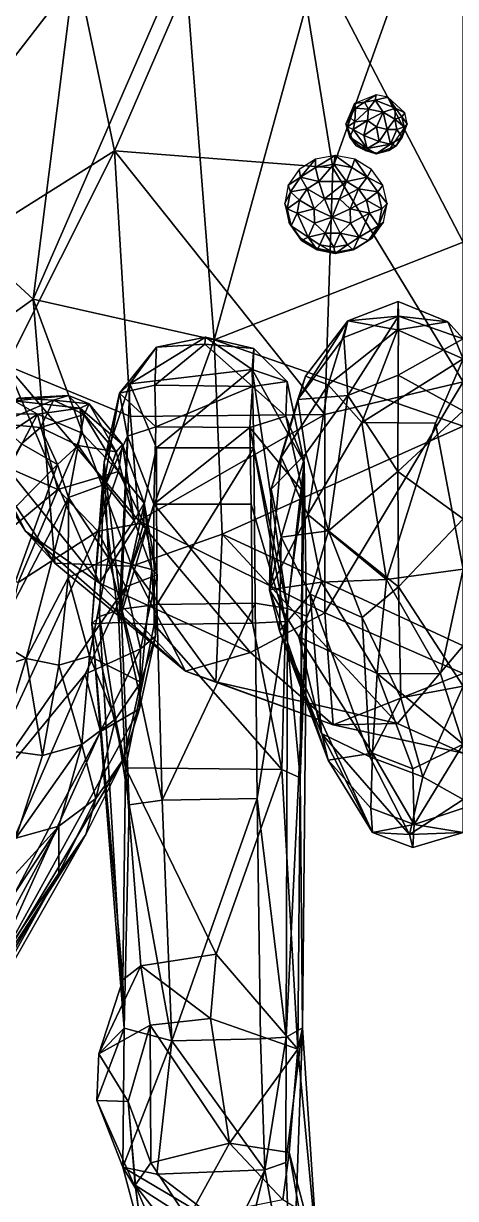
# Model space of a CAD drawing. Extents: x -0.064 to 0.064, y -0.084 to 0.065.
# Drawn here: x -0.00778 to -0.00013, y -0.02178 to -0.00096 of the extents above; entities that cross this region are included whole.
import ezdxf

# ---------------------------------------------------------------- set-up
doc = ezdxf.new("R2010")
doc.units = 0
doc.layers.add('TRNTULA$LWO', color=1, linetype='CONTINUOUS')

msp = doc.modelspace()

# ---------------------------------------------------------------- linework, layer by layer
at = {"layer": 'TRNTULA$LWO'}
for points in [[(-0.003395, 0.0032, 0.004031), (-0.006175, -0.003218, 0.00421), (-0.007498, 0.003105, 0.004798)], [(-0.006175, -0.003218, 0.00421), (-0.003395, 0.0032, 0.004031), (-0.002305, -0.003521, 0.004379)], [(0, 0.002956, 0.004169), (-0.002305, -0.003521, 0.004379), (-0.003395, 0.0032, 0.004031)], [(-0.008639, -0.00477, 0.005527), (-0.009192, 0.002781, 0.005976), (-0.007498, 0.003105, 0.004798)], [(-0.007498, 0.003105, 0.004798), (-0.006175, -0.003218, 0.00421), (-0.008639, -0.00477, 0.005527)], [(0, 0.002956, 0.004169), (0, -0.007312, 0.004657), (-0.002305, -0.003521, 0.004379)], [(-0.006904, -0.000202, 0.013257), (-0.009628, 0.000422, 0.011463), (-0.00975, -0.003883, 0.010914)], [(-0.007613, -0.005845, 0.012567), (-0.004942, 0.000296, 0.014664), (-0.006904, -0.000202, 0.013257)], [(-0.004942, 0.000296, 0.014664), (-0.007613, -0.005845, 0.012567), (-0.004411, -0.006565, 0.013709)], [(-0.002572, 0.000114, 0.015208), (-0.004942, 0.000296, 0.014664), (-0.004411, -0.006565, 0.013709)], [(-0.004411, -0.006565, 0.013709), (0, -0.004838, 0.014668), (-0.002572, 0.000114, 0.015208)], [(0, -0.004838, 0.014668), (0, 0.000163, 0.015044), (-0.002572, 0.000114, 0.015208)], [(-0.007613, -0.005845, 0.012567), (-0.006904, -0.000202, 0.013257), (-0.00975, -0.003883, 0.010914)], [(-0.001922, -0.002378, 0.014953), (-0.001746, -0.002357, 0.015204), (-0.00154, -0.002227, 0.015017)], [(-0.001555, -0.002321, 0.015226), (-0.00154, -0.002227, 0.015017), (-0.001746, -0.002357, 0.015204)], [(-0.001555, -0.002321, 0.015226), (-0.001332, -0.002266, 0.015022), (-0.00154, -0.002227, 0.015017)], [(-0.001555, -0.002321, 0.015226), (-0.001198, -0.00246, 0.015217), (-0.001332, -0.002266, 0.015022)], [(-0.001332, -0.002266, 0.015022), (-0.001198, -0.00246, 0.015217), (-0.001033, -0.002544, 0.014973)], [(-0.002013, -0.002614, 0.015121), (-0.001922, -0.002378, 0.014953), (-0.002075, -0.002741, 0.014851)], [(-0.002013, -0.002614, 0.015121), (-0.001907, -0.00246, 0.015167), (-0.001922, -0.002378, 0.014953)], [(-0.001917, -0.002703, 0.015304), (-0.001907, -0.00246, 0.015167), (-0.002013, -0.002614, 0.015121)], [(-0.001746, -0.002357, 0.015204), (-0.001922, -0.002378, 0.014953), (-0.001907, -0.00246, 0.015167)], [(-0.001917, -0.002703, 0.015304), (-0.001674, -0.002481, 0.015367), (-0.001907, -0.00246, 0.015167)], [(-0.001695, -0.002679, 0.015458), (-0.001674, -0.002481, 0.015367), (-0.001917, -0.002703, 0.015304)], [(-0.001674, -0.002481, 0.015367), (-0.001746, -0.002357, 0.015204), (-0.001907, -0.00246, 0.015167)], [(-0.001746, -0.002357, 0.015204), (-0.001674, -0.002481, 0.015367), (-0.001555, -0.002321, 0.015226)], [(-0.001695, -0.002679, 0.015458), (-0.001418, -0.002532, 0.015388), (-0.001674, -0.002481, 0.015367)], [(-0.001418, -0.002532, 0.015388), (-0.001555, -0.002321, 0.015226), (-0.001674, -0.002481, 0.015367)], [(-0.001555, -0.002321, 0.015226), (-0.001418, -0.002532, 0.015388), (-0.001198, -0.00246, 0.015217)], [(-0.001207, -0.002658, 0.015353), (-0.001198, -0.00246, 0.015217), (-0.001418, -0.002532, 0.015388)], [(-0.001198, -0.00246, 0.015217), (-0.001207, -0.002658, 0.015353), (-0.001086, -0.002614, 0.015186)], [(-0.001086, -0.002614, 0.015186), (-0.001033, -0.002544, 0.014973), (-0.001198, -0.00246, 0.015217)], [(-0.002049, -0.002795, 0.015073), (-0.002013, -0.002614, 0.015121), (-0.002075, -0.002741, 0.014851)], [(-0.001917, -0.002703, 0.015304), (-0.002013, -0.002614, 0.015121), (-0.002049, -0.002795, 0.015073)], [(-0.001944, -0.002842, 0.015267), (-0.001917, -0.002703, 0.015304), (-0.002049, -0.002795, 0.015073)], [(-0.001759, -0.002948, 0.015386), (-0.001695, -0.002679, 0.015458), (-0.001944, -0.002842, 0.015267)], [(-0.001695, -0.002679, 0.015458), (-0.001917, -0.002703, 0.015304), (-0.001944, -0.002842, 0.015267)], [(-0.001695, -0.002679, 0.015458), (-0.001759, -0.002948, 0.015386), (-0.001533, -0.002795, 0.015454)], [(-0.001695, -0.002679, 0.015458), (-0.001533, -0.002795, 0.015454), (-0.001418, -0.002532, 0.015388)], [(-0.001533, -0.002795, 0.015454), (-0.001346, -0.002842, 0.01545), (-0.001418, -0.002532, 0.015388)], [(-0.001346, -0.002842, 0.01545), (-0.001207, -0.002658, 0.015353), (-0.001418, -0.002532, 0.015388)], [(-0.001207, -0.002658, 0.015353), (-0.001346, -0.002842, 0.01545), (-0.001175, -0.002842, 0.015321)], [(-0.001086, -0.002614, 0.015186), (-0.001207, -0.002658, 0.015353), (-0.001045, -0.002795, 0.015144)], [(-0.001175, -0.002842, 0.015321), (-0.001045, -0.002795, 0.015144), (-0.001207, -0.002658, 0.015353)], [(-0.001033, -0.002544, 0.014973), (-0.001086, -0.002614, 0.015186), (-0.000988, -0.002741, 0.014927)], [(-0.001045, -0.002795, 0.015144), (-0.000988, -0.002741, 0.014927), (-0.001086, -0.002614, 0.015186)], [(-0.00195, -0.003035, 0.014802), (-0.002007, -0.002977, 0.015031), (-0.002075, -0.002741, 0.014851)], [(-0.002049, -0.002795, 0.015073), (-0.002075, -0.002741, 0.014851), (-0.002007, -0.002977, 0.015031)], [(-0.002007, -0.002977, 0.015031), (-0.001944, -0.002842, 0.015267), (-0.002049, -0.002795, 0.015073)], [(-0.001944, -0.002842, 0.015267), (-0.002007, -0.002977, 0.015031), (-0.001701, -0.003177, 0.0152)], [(-0.001759, -0.002948, 0.015386), (-0.001944, -0.002842, 0.015267), (-0.001701, -0.003177, 0.0152)], [(-0.001759, -0.002948, 0.015386), (-0.001486, -0.003054, 0.015378), (-0.001533, -0.002795, 0.015454)], [(-0.001486, -0.003054, 0.015378), (-0.001346, -0.002842, 0.01545), (-0.001533, -0.002795, 0.015454)], [(-0.001486, -0.003054, 0.015378), (-0.001284, -0.003098, 0.015249), (-0.001346, -0.002842, 0.01545)], [(-0.001175, -0.002842, 0.015321), (-0.001346, -0.002842, 0.01545), (-0.001284, -0.003098, 0.015249)], [(-0.001186, -0.003131, 0.01505), (-0.001315, -0.003215, 0.014786), (-0.000988, -0.002741, 0.014927)], [(-0.001175, -0.002842, 0.015321), (-0.001284, -0.003098, 0.015249), (-0.00108, -0.002977, 0.015096)], [(-0.00108, -0.002977, 0.015096), (-0.001186, -0.003131, 0.01505), (-0.000988, -0.002741, 0.014927)], [(-0.001175, -0.002842, 0.015321), (-0.00108, -0.002977, 0.015096), (-0.001045, -0.002795, 0.015144)], [(-0.001045, -0.002795, 0.015144), (-0.00108, -0.002977, 0.015096), (-0.000988, -0.002741, 0.014927)], [(-0.00195, -0.003035, 0.014802), (-0.001896, -0.003131, 0.015), (-0.002007, -0.002977, 0.015031)], [(-0.001896, -0.003131, 0.015), (-0.001701, -0.003177, 0.0152), (-0.002007, -0.002977, 0.015031)], [(-0.00195, -0.003035, 0.014802), (-0.001731, -0.003215, 0.014757), (-0.001896, -0.003131, 0.015)], [(-0.001486, -0.003054, 0.015378), (-0.001759, -0.002948, 0.015386), (-0.001701, -0.003177, 0.0152)], [(-0.001284, -0.003098, 0.015249), (-0.001486, -0.003054, 0.015378), (-0.001701, -0.003177, 0.0152)], [(-0.001701, -0.003177, 0.0152), (-0.001538, -0.00327, 0.01499), (-0.001284, -0.003098, 0.015249)], [(-0.001186, -0.003131, 0.01505), (-0.001284, -0.003098, 0.015249), (-0.001538, -0.00327, 0.01499)], [(-0.001284, -0.003098, 0.015249), (-0.001186, -0.003131, 0.01505), (-0.00108, -0.002977, 0.015096)], [(-0.008639, -0.00477, 0.005527), (-0.006175, -0.003218, 0.00421), (-0.008081, -0.007024, 0.006092)], [(-0.008081, -0.007024, 0.006092), (-0.006175, -0.003218, 0.00421), (-0.005888, -0.007923, 0.005461)], [(-0.005888, -0.007923, 0.005461), (-0.006175, -0.003218, 0.00421), (-0.002449, -0.00789, 0.004997)], [(-0.006175, -0.003218, 0.00421), (-0.002305, -0.003521, 0.004379), (-0.002449, -0.00789, 0.004997)], [(-0.002613, -0.003363, 0.014674), (-0.002611, -0.003514, 0.015026), (-0.002268, -0.003298, 0.014714)], [(-0.002611, -0.003514, 0.015026), (-0.002292, -0.003454, 0.015063), (-0.002268, -0.003298, 0.014714)], [(-0.002292, -0.003454, 0.015063), (-0.001971, -0.003514, 0.015071), (-0.002268, -0.003298, 0.014714)], [(-0.00192, -0.003363, 0.014722), (-0.002268, -0.003298, 0.014714), (-0.001971, -0.003514, 0.015071)], [(-0.001701, -0.003177, 0.0152), (-0.001896, -0.003131, 0.015), (-0.001538, -0.00327, 0.01499)], [(-0.001896, -0.003131, 0.015), (-0.001731, -0.003215, 0.014757), (-0.001538, -0.00327, 0.01499)], [(-0.001522, -0.003254, 0.014762), (-0.001538, -0.00327, 0.01499), (-0.001731, -0.003215, 0.014757)], [(-0.001186, -0.003131, 0.01505), (-0.001538, -0.00327, 0.01499), (-0.001315, -0.003215, 0.014786)], [(-0.001538, -0.00327, 0.01499), (-0.001522, -0.003254, 0.014762), (-0.001315, -0.003215, 0.014786)], [(-0.002904, -0.003548, 0.014607), (-0.00288, -0.003686, 0.014964), (-0.002613, -0.003363, 0.014674)], [(-0.00288, -0.003686, 0.014964), (-0.002611, -0.003514, 0.015026), (-0.002613, -0.003363, 0.014674)], [(-0.002611, -0.003514, 0.015026), (-0.00288, -0.003686, 0.014964), (-0.002555, -0.003763, 0.015298)], [(-0.002611, -0.003514, 0.015026), (-0.002555, -0.003763, 0.015298), (-0.002292, -0.003454, 0.015063)], [(-0.002555, -0.003763, 0.015298), (-0.002065, -0.003763, 0.015332), (-0.002292, -0.003454, 0.015063)], [(-0.002449, -0.00789, 0.004997), (-0.002305, -0.003521, 0.004379), (0, -0.007312, 0.004657)], [(-0.001971, -0.003514, 0.015071), (-0.002292, -0.003454, 0.015063), (-0.002065, -0.003763, 0.015332)], [(-0.001971, -0.003514, 0.015071), (-0.002065, -0.003763, 0.015332), (-0.001697, -0.003686, 0.015047)], [(-0.001971, -0.003514, 0.015071), (-0.001697, -0.003686, 0.015047), (-0.00192, -0.003363, 0.014722)], [(-0.001623, -0.003548, 0.014697), (-0.00192, -0.003363, 0.014722), (-0.001697, -0.003686, 0.015047)], [(-0.002904, -0.003548, 0.014607), (-0.003095, -0.003826, 0.014524), (-0.00288, -0.003686, 0.014964)], [(-0.003057, -0.003942, 0.014888), (-0.00288, -0.003686, 0.014964), (-0.003095, -0.003826, 0.014524)], [(-0.00288, -0.003686, 0.014964), (-0.003057, -0.003942, 0.014888), (-0.00276, -0.003894, 0.015251)], [(-0.00276, -0.003894, 0.015251), (-0.002555, -0.003763, 0.015298), (-0.00288, -0.003686, 0.014964)], [(-0.002065, -0.003763, 0.015332), (-0.001855, -0.003894, 0.015314), (-0.001697, -0.003686, 0.015047)], [(-0.001697, -0.003686, 0.015047), (-0.001855, -0.003894, 0.015314), (-0.001511, -0.003942, 0.014996)], [(-0.001623, -0.003548, 0.014697), (-0.001697, -0.003686, 0.015047), (-0.001422, -0.003826, 0.014641)], [(-0.001697, -0.003686, 0.015047), (-0.001511, -0.003942, 0.014996), (-0.001422, -0.003826, 0.014641)], [(-0.00975, -0.003883, 0.010914), (-0.009504, -0.007198, 0.009488), (-0.007613, -0.005845, 0.012567)], [(-0.003095, -0.003826, 0.014524), (-0.003158, -0.004153, 0.014438), (-0.003057, -0.003942, 0.014888)], [(-0.003115, -0.004245, 0.014808), (-0.003057, -0.003942, 0.014888), (-0.003158, -0.004153, 0.014438)], [(-0.003057, -0.003942, 0.014888), (-0.003115, -0.004245, 0.014808), (-0.002896, -0.00409, 0.015192)], [(-0.002896, -0.00409, 0.015192), (-0.00276, -0.003894, 0.015251), (-0.003057, -0.003942, 0.014888)], [(-0.00276, -0.003894, 0.015251), (-0.002896, -0.00409, 0.015192), (-0.002637, -0.004248, 0.015392)], [(-0.002555, -0.003763, 0.015298), (-0.00276, -0.003894, 0.015251), (-0.002452, -0.004071, 0.015449)], [(-0.002637, -0.004248, 0.015392), (-0.002452, -0.004071, 0.015449), (-0.00276, -0.003894, 0.015251)], [(-0.002065, -0.003763, 0.015332), (-0.002555, -0.003763, 0.015298), (-0.002452, -0.004071, 0.015449)], [(-0.002452, -0.004071, 0.015449), (-0.002187, -0.004071, 0.015467), (-0.002065, -0.003763, 0.015332)], [(-0.002065, -0.003763, 0.015332), (-0.002187, -0.004071, 0.015467), (-0.001855, -0.003894, 0.015314)], [(-0.002187, -0.004071, 0.015467), (-0.001997, -0.004248, 0.015436), (-0.001855, -0.003894, 0.015314)], [(-0.001855, -0.003894, 0.015314), (-0.001997, -0.004248, 0.015436), (-0.001713, -0.00409, 0.015275)], [(-0.001855, -0.003894, 0.015314), (-0.001713, -0.00409, 0.015275), (-0.001511, -0.003942, 0.014996)], [(-0.001511, -0.003942, 0.014996), (-0.001713, -0.00409, 0.015275), (-0.001442, -0.004245, 0.014925)], [(-0.001422, -0.003826, 0.014641), (-0.001511, -0.003942, 0.014996), (-0.001347, -0.004153, 0.014565)], [(-0.001511, -0.003942, 0.014996), (-0.001442, -0.004245, 0.014925), (-0.001347, -0.004153, 0.014565)], [(-0.003084, -0.004481, 0.014361), (-0.003046, -0.004547, 0.014737), (-0.003158, -0.004153, 0.014438)], [(-0.003046, -0.004547, 0.014737), (-0.003115, -0.004245, 0.014808), (-0.003158, -0.004153, 0.014438)], [(-0.00294, -0.004322, 0.015131), (-0.002896, -0.00409, 0.015192), (-0.003115, -0.004245, 0.014808)], [(-0.002896, -0.00409, 0.015192), (-0.00294, -0.004322, 0.015131), (-0.002637, -0.004248, 0.015392)], [(-0.002452, -0.004071, 0.015449), (-0.002637, -0.004248, 0.015392), (-0.00232, -0.004392, 0.015455)], [(-0.002187, -0.004071, 0.015467), (-0.002452, -0.004071, 0.015449), (-0.00232, -0.004392, 0.015455)], [(-0.001997, -0.004248, 0.015436), (-0.002187, -0.004071, 0.015467), (-0.00232, -0.004392, 0.015455)], [(-0.001713, -0.00409, 0.015275), (-0.001997, -0.004248, 0.015436), (-0.00166, -0.004322, 0.015221)], [(-0.001713, -0.00409, 0.015275), (-0.00166, -0.004322, 0.015221), (-0.001442, -0.004245, 0.014925)], [(-0.001411, -0.004481, 0.014479), (-0.001347, -0.004153, 0.014565), (-0.0015, -0.004547, 0.014845)], [(-0.001442, -0.004245, 0.014925), (-0.0015, -0.004547, 0.014845), (-0.001347, -0.004153, 0.014565)], [(-0.003046, -0.004547, 0.014737), (-0.00294, -0.004322, 0.015131), (-0.003115, -0.004245, 0.014808)], [(-0.002745, -0.00475, 0.015038), (-0.00294, -0.004322, 0.015131), (-0.003046, -0.004547, 0.014737)], [(-0.002632, -0.004499, 0.015329), (-0.002637, -0.004248, 0.015392), (-0.00294, -0.004322, 0.015131)], [(-0.00294, -0.004322, 0.015131), (-0.002745, -0.00475, 0.015038), (-0.002632, -0.004499, 0.015329)], [(-0.002637, -0.004248, 0.015392), (-0.002632, -0.004499, 0.015329), (-0.00232, -0.004392, 0.015455)], [(-0.001992, -0.004499, 0.015374), (-0.001997, -0.004248, 0.015436), (-0.00232, -0.004392, 0.015455)], [(-0.001997, -0.004248, 0.015436), (-0.001992, -0.004499, 0.015374), (-0.00166, -0.004322, 0.015221)], [(-0.00166, -0.004322, 0.015221), (-0.001992, -0.004499, 0.015374), (-0.00184, -0.00475, 0.015101)], [(-0.00166, -0.004322, 0.015221), (-0.00184, -0.00475, 0.015101), (-0.0015, -0.004547, 0.014845)], [(-0.0015, -0.004547, 0.014845), (-0.001442, -0.004245, 0.014925), (-0.00166, -0.004322, 0.015221)], [(-0.002883, -0.004758, 0.014306), (-0.00286, -0.004804, 0.014686), (-0.003084, -0.004481, 0.014361)], [(-0.00286, -0.004804, 0.014686), (-0.003046, -0.004547, 0.014737), (-0.003084, -0.004481, 0.014361)], [(-0.00286, -0.004804, 0.014686), (-0.002745, -0.00475, 0.015038), (-0.003046, -0.004547, 0.014737)], [(-0.002442, -0.004676, 0.015298), (-0.002632, -0.004499, 0.015329), (-0.002745, -0.00475, 0.015038)], [(-0.002632, -0.004499, 0.015329), (-0.002442, -0.004676, 0.015298), (-0.00232, -0.004392, 0.015455)], [(-0.002442, -0.004676, 0.015298), (-0.002177, -0.004676, 0.015317), (-0.00232, -0.004392, 0.015455)], [(-0.002177, -0.004676, 0.015317), (-0.001992, -0.004499, 0.015374), (-0.00232, -0.004392, 0.015455)], [(-0.001992, -0.004499, 0.015374), (-0.002177, -0.004676, 0.015317), (-0.00184, -0.00475, 0.015101)], [(-0.001677, -0.004804, 0.014769), (-0.0015, -0.004547, 0.014845), (-0.00184, -0.00475, 0.015101)], [(-0.001602, -0.004758, 0.014396), (-0.001411, -0.004481, 0.014479), (-0.001677, -0.004804, 0.014769)], [(-0.0015, -0.004547, 0.014845), (-0.001677, -0.004804, 0.014769), (-0.001411, -0.004481, 0.014479)], [(-0.002586, -0.004944, 0.014281), (-0.002586, -0.004975, 0.014663), (-0.002883, -0.004758, 0.014306)], [(-0.002586, -0.004975, 0.014663), (-0.00286, -0.004804, 0.014686), (-0.002883, -0.004758, 0.014306)], [(-0.00286, -0.004804, 0.014686), (-0.002586, -0.004975, 0.014663), (-0.002745, -0.00475, 0.015038)], [(-0.002745, -0.00475, 0.015038), (-0.002535, -0.004881, 0.01502), (-0.002442, -0.004676, 0.015298)], [(-0.002535, -0.004881, 0.01502), (-0.002745, -0.00475, 0.015038), (-0.002586, -0.004975, 0.014663)], [(-0.002535, -0.004881, 0.01502), (-0.00229, -0.004927, 0.015026), (-0.002442, -0.004676, 0.015298)], [(-0.002177, -0.004676, 0.015317), (-0.002442, -0.004676, 0.015298), (-0.00229, -0.004927, 0.015026)], [(-0.002045, -0.004881, 0.015054), (-0.002177, -0.004676, 0.015317), (-0.00229, -0.004927, 0.015026)], [(-0.00184, -0.00475, 0.015101), (-0.002177, -0.004676, 0.015317), (-0.002045, -0.004881, 0.015054)], [(-0.00184, -0.00475, 0.015101), (-0.002045, -0.004881, 0.015054), (-0.001946, -0.004975, 0.014707)], [(-0.001677, -0.004804, 0.014769), (-0.00184, -0.00475, 0.015101), (-0.001946, -0.004975, 0.014707)], [(-0.001893, -0.004944, 0.014329), (-0.001602, -0.004758, 0.014396), (-0.001946, -0.004975, 0.014707)], [(-0.001677, -0.004804, 0.014769), (-0.001946, -0.004975, 0.014707), (-0.001602, -0.004758, 0.014396)], [(0, -0.004838, 0.014668), (-0.004411, -0.006565, 0.013709), (0, -0.008099, 0.013504)], [(-0.002586, -0.004975, 0.014663), (-0.002265, -0.005035, 0.01467), (-0.002535, -0.004881, 0.01502)], [(-0.002238, -0.005009, 0.014289), (-0.002265, -0.005035, 0.01467), (-0.002586, -0.004944, 0.014281)], [(-0.002265, -0.005035, 0.01467), (-0.002586, -0.004975, 0.014663), (-0.002586, -0.004944, 0.014281)], [(-0.00229, -0.004927, 0.015026), (-0.002535, -0.004881, 0.01502), (-0.002265, -0.005035, 0.01467)], [(-0.002045, -0.004881, 0.015054), (-0.00229, -0.004927, 0.015026), (-0.002265, -0.005035, 0.01467)], [(-0.001946, -0.004975, 0.014707), (-0.002045, -0.004881, 0.015054), (-0.002265, -0.005035, 0.01467)], [(-0.002238, -0.005009, 0.014289), (-0.001893, -0.004944, 0.014329), (-0.002265, -0.005035, 0.01467)], [(-0.001946, -0.004975, 0.014707), (-0.002265, -0.005035, 0.01467), (-0.001893, -0.004944, 0.014329)], [(-0.009504, -0.007198, 0.009488), (-0.007227, -0.010526, 0.010031), (-0.007613, -0.005845, 0.012567)], [(-0.004411, -0.006565, 0.013709), (-0.007613, -0.005845, 0.012567), (-0.005864, -0.010578, 0.011396)], [(-0.007613, -0.005845, 0.012567), (-0.007227, -0.010526, 0.010031), (-0.005864, -0.010578, 0.011396)], [(-0.001143, -0.006145, 0.013118), (-0.001152, -0.005887, 0.011816), (-0.002044, -0.006228, 0.011604)], [(-0.002044, -0.006228, 0.011604), (-0.001152, -0.005887, 0.011816), (-0.001163, -0.006387, 0.010246)], [(-0.001163, -0.006387, 0.010246), (-0.001152, -0.005887, 0.011816), (-0.00027, -0.00625, 0.011586)], [(-0.001152, -0.005887, 0.011816), (-0.001143, -0.006145, 0.013118), (-0.00027, -0.00625, 0.011586)], [(-0.002924, -0.007624, 0.01217), (-0.002111, -0.006527, 0.012886), (-0.002044, -0.006228, 0.011604)], [(-0.002788, -0.007209, 0.010957), (-0.002924, -0.007624, 0.01217), (-0.002044, -0.006228, 0.011604)], [(-0.002788, -0.007209, 0.010957), (-0.002044, -0.006228, 0.011604), (-0.00239, -0.007362, 0.009584)], [(-0.00239, -0.007362, 0.009584), (-0.002044, -0.006228, 0.011604), (-0.001163, -0.006387, 0.010246)], [(-0.002111, -0.006527, 0.012886), (-0.002039, -0.007553, 0.013708), (-0.001143, -0.006145, 0.013118)], [(-0.002044, -0.006228, 0.011604), (-0.002111, -0.006527, 0.012886), (-0.001143, -0.006145, 0.013118)], [(-0.002039, -0.007553, 0.013708), (-0.001147, -0.007193, 0.013936), (-0.001143, -0.006145, 0.013118)], [(-0.001147, -0.007193, 0.013936), (0, -0.006552, 0.012866), (-0.001143, -0.006145, 0.013118)], [(-0.001143, -0.006145, 0.013118), (0, -0.006552, 0.012866), (-0.00027, -0.00625, 0.011586)], [(-0.00239, -0.007362, 0.009584), (-0.001163, -0.006387, 0.010246), (-0.001793, -0.008034, 0.00826)], [(-0.001793, -0.008034, 0.00826), (-0.001163, -0.006387, 0.010246), (0, -0.006903, 0.010431)], [(-0.00027, -0.00625, 0.011586), (0, -0.006903, 0.010431), (-0.001163, -0.006387, 0.010246)], [(0, -0.006552, 0.012866), (0, -0.006903, 0.010431), (-0.00027, -0.00625, 0.011586)], [(-0.005429, -0.006699, 0.012589), (-0.005901, -0.007345, 0.013351), (-0.004563, -0.006517, 0.012531)], [(-0.005901, -0.007345, 0.013351), (-0.003733, -0.007092, 0.013379), (-0.004563, -0.006517, 0.012531)], [(-0.004411, -0.006565, 0.013709), (-0.005864, -0.010578, 0.011396), (-0.004265, -0.010009, 0.012212)], [(-0.005429, -0.006699, 0.012589), (-0.004573, -0.006641, 0.011404), (-0.005456, -0.00737, 0.010488)], [(-0.005456, -0.00737, 0.010488), (-0.004573, -0.006641, 0.011404), (-0.00373, -0.007391, 0.010464)], [(-0.004573, -0.006641, 0.011404), (-0.005429, -0.006699, 0.012589), (-0.004563, -0.006517, 0.012531)], [(-0.004573, -0.006641, 0.011404), (-0.004563, -0.006517, 0.012531), (-0.003703, -0.00672, 0.012565)], [(-0.004573, -0.006641, 0.011404), (-0.003703, -0.00672, 0.012565), (-0.00373, -0.007391, 0.010464)], [(-0.003703, -0.00672, 0.012565), (-0.004563, -0.006517, 0.012531), (-0.003733, -0.007092, 0.013379)], [(-0.004411, -0.006565, 0.013709), (-0.004265, -0.010009, 0.012212), (0, -0.008099, 0.013504)], [(-0.002039, -0.007553, 0.013708), (-0.002111, -0.006527, 0.012886), (-0.002924, -0.007624, 0.01217)], [(-0.001147, -0.007193, 0.013936), (0, -0.007827, 0.013517), (0, -0.006552, 0.012866)], [(-0.006087, -0.007512, 0.011685), (-0.005429, -0.006699, 0.012589), (-0.005456, -0.00737, 0.010488)], [(-0.006087, -0.007512, 0.011685), (-0.005901, -0.007345, 0.013351), (-0.005429, -0.006699, 0.012589)], [(-0.003733, -0.007092, 0.013379), (-0.003114, -0.007303, 0.012686), (-0.003703, -0.00672, 0.012565)], [(-0.003703, -0.00672, 0.012565), (-0.003114, -0.007303, 0.012686), (-0.00373, -0.007391, 0.010464)], [(-0.008795, -0.007945, 0.00785), (-0.008081, -0.007024, 0.006092), (-0.006439, -0.010876, 0.007692)], [(-0.008081, -0.007024, 0.006092), (-0.005743, -0.009772, 0.006252), (-0.006439, -0.010876, 0.007692)], [(-0.005743, -0.009772, 0.006252), (-0.008081, -0.007024, 0.006092), (-0.005888, -0.007923, 0.005461)], [(0, -0.006903, 0.010431), (-0.00049, -0.008044, 0.00825), (-0.001793, -0.008034, 0.00826)], [(0, -0.006903, 0.010431), (0, -0.010633, 0.006553), (-0.00049, -0.008044, 0.00825)], [(-0.007752, -0.009955, 0.009058), (-0.009504, -0.007198, 0.009488), (-0.008795, -0.007945, 0.00785)], [(-0.007227, -0.010526, 0.010031), (-0.009504, -0.007198, 0.009488), (-0.007752, -0.009955, 0.009058)], [(-0.005901, -0.007345, 0.013351), (-0.005432, -0.008483, 0.014082), (-0.003733, -0.007092, 0.013379)], [(-0.003706, -0.008483, 0.014052), (-0.003733, -0.007092, 0.013379), (-0.005432, -0.008483, 0.014082)], [(-0.003114, -0.007303, 0.012686), (-0.003733, -0.007092, 0.013379), (-0.002817, -0.00874, 0.013067)], [(-0.003733, -0.007092, 0.013379), (-0.003108, -0.011326, 0.014254), (-0.002817, -0.00874, 0.013067)], [(-0.003108, -0.011326, 0.014254), (-0.003733, -0.007092, 0.013379), (-0.003706, -0.008483, 0.014052)], [(-0.0034, -0.009214, 0.011003), (-0.002924, -0.007624, 0.01217), (-0.002788, -0.007209, 0.010957)], [(-0.003222, -0.008645, 0.009921), (-0.0034, -0.009214, 0.011003), (-0.002788, -0.007209, 0.010957)], [(-0.003222, -0.008645, 0.009921), (-0.002788, -0.007209, 0.010957), (-0.00239, -0.007362, 0.009584)], [(-0.001155, -0.0089, 0.014061), (-0.001147, -0.007193, 0.013936), (-0.002039, -0.007553, 0.013708)], [(0, -0.007827, 0.013517), (-0.001147, -0.007193, 0.013936), (-0.001155, -0.0089, 0.014061)], [(-0.006087, -0.007512, 0.011685), (-0.006356, -0.008733, 0.013127), (-0.005901, -0.007345, 0.013351)], [(-0.006055, -0.011337, 0.014308), (-0.005901, -0.007345, 0.013351), (-0.006356, -0.008733, 0.013127)], [(-0.005456, -0.00737, 0.010488), (-0.005439, -0.008107, 0.009992), (-0.006087, -0.007512, 0.011685)], [(-0.005901, -0.007345, 0.013351), (-0.006055, -0.011337, 0.014308), (-0.005432, -0.008483, 0.014082)], [(-0.005439, -0.008107, 0.009992), (-0.005456, -0.00737, 0.010488), (-0.00373, -0.007391, 0.010464)], [(-0.003776, -0.008121, 0.009967), (-0.005439, -0.008107, 0.009992), (-0.00373, -0.007391, 0.010464)], [(-0.00373, -0.007391, 0.010464), (-0.00314, -0.007922, 0.010637), (-0.003776, -0.008121, 0.009967)], [(-0.003114, -0.007303, 0.012686), (-0.00314, -0.007922, 0.010637), (-0.00373, -0.007391, 0.010464)], [(-0.002749, -0.009663, 0.007844), (-0.003222, -0.008645, 0.009921), (-0.00239, -0.007362, 0.009584)], [(-0.003114, -0.007303, 0.012686), (-0.002817, -0.00874, 0.013067), (-0.00314, -0.007922, 0.010637)], [(-0.002749, -0.009663, 0.007844), (-0.00239, -0.007362, 0.009584), (-0.001793, -0.008034, 0.00826)], [(-0.002449, -0.00789, 0.004997), (0, -0.007312, 0.004657), (-0.002447, -0.011402, 0.005834)], [(-0.002447, -0.011402, 0.005834), (0, -0.007312, 0.004657), (0, -0.012476, 0.005933)], [(-0.007952, -0.00765, 0.008509), (-0.008373, -0.007874, 0.009115), (-0.007535, -0.007881, 0.009438)], [(-0.007874, -0.007602, 0.006961), (-0.007254, -0.007638, 0.006373), (-0.008234, -0.008048, 0.006268)], [(-0.007485, -0.008118, 0.0057), (-0.008234, -0.008048, 0.006268), (-0.007254, -0.007638, 0.006373)], [(-0.006986, -0.007554, 0.007306), (-0.007952, -0.00765, 0.008509), (-0.006783, -0.007778, 0.008402)], [(-0.007952, -0.00765, 0.008509), (-0.006986, -0.007554, 0.007306), (-0.007874, -0.007602, 0.006961)], [(-0.006783, -0.007778, 0.008402), (-0.007952, -0.00765, 0.008509), (-0.007535, -0.007881, 0.009438)], [(-0.007254, -0.007638, 0.006373), (-0.007874, -0.007602, 0.006961), (-0.006986, -0.007554, 0.007306)], [(-0.007254, -0.007638, 0.006373), (-0.00671, -0.007892, 0.006149), (-0.007485, -0.008118, 0.0057)], [(-0.006986, -0.007554, 0.007306), (-0.006622, -0.007703, 0.007094), (-0.007254, -0.007638, 0.006373)], [(-0.00671, -0.007892, 0.006149), (-0.007254, -0.007638, 0.006373), (-0.006622, -0.007703, 0.007094)], [(-0.006622, -0.007703, 0.007094), (-0.006986, -0.007554, 0.007306), (-0.006783, -0.007778, 0.008402)], [(-0.006622, -0.007703, 0.007094), (-0.006783, -0.007778, 0.008402), (-0.006031, -0.008421, 0.00721)], [(-0.00671, -0.007892, 0.006149), (-0.006622, -0.007703, 0.007094), (-0.006142, -0.008549, 0.006306)], [(-0.006031, -0.008421, 0.00721), (-0.006142, -0.008549, 0.006306), (-0.006622, -0.007703, 0.007094)], [(-0.006356, -0.008733, 0.013127), (-0.006087, -0.007512, 0.011685), (-0.006381, -0.009245, 0.011142)], [(-0.006087, -0.007512, 0.011685), (-0.005941, -0.008276, 0.01019), (-0.006381, -0.009245, 0.011142)], [(-0.005941, -0.008276, 0.01019), (-0.006087, -0.007512, 0.011685), (-0.005439, -0.008107, 0.009992)], [(-0.002784, -0.008581, 0.013006), (-0.002924, -0.007624, 0.01217), (-0.0034, -0.009214, 0.011003)], [(-0.002924, -0.007624, 0.01217), (-0.002784, -0.008581, 0.013006), (-0.002039, -0.007553, 0.013708)], [(-0.002384, -0.009949, 0.013275), (-0.002039, -0.007553, 0.013708), (-0.002784, -0.008581, 0.013006)], [(-0.002039, -0.007553, 0.013708), (-0.002384, -0.009949, 0.013275), (-0.001155, -0.0089, 0.014061)], [(-0.008373, -0.007874, 0.009115), (-0.008953, -0.008822, 0.010595), (-0.007535, -0.007881, 0.009438)], [(-0.008953, -0.008822, 0.010595), (-0.008038, -0.008842, 0.010957), (-0.007535, -0.007881, 0.009438)], [(-0.008038, -0.008842, 0.010957), (-0.007176, -0.009221, 0.011099), (-0.007535, -0.007881, 0.009438)], [(-0.006747, -0.008221, 0.009565), (-0.006783, -0.007778, 0.008402), (-0.007535, -0.007881, 0.009438)], [(-0.006747, -0.008221, 0.009565), (-0.007535, -0.007881, 0.009438), (-0.007176, -0.009221, 0.011099)], [(-0.006815, -0.008438, 0.005496), (-0.007485, -0.008118, 0.0057), (-0.00671, -0.007892, 0.006149)], [(-0.006815, -0.008438, 0.005496), (-0.00671, -0.007892, 0.006149), (-0.006142, -0.008549, 0.006306)], [(-0.006783, -0.007778, 0.008402), (-0.006747, -0.008221, 0.009565), (-0.006105, -0.008899, 0.00945)], [(-0.006105, -0.008899, 0.00945), (-0.006031, -0.008421, 0.00721), (-0.006783, -0.007778, 0.008402)], [(-0.005743, -0.009772, 0.006252), (-0.005888, -0.007923, 0.005461), (-0.002449, -0.00789, 0.004997)], [(-0.002447, -0.011402, 0.005834), (-0.005743, -0.009772, 0.006252), (-0.002449, -0.00789, 0.004997)], [(0, -0.009741, 0.013431), (0, -0.007827, 0.013517), (-0.001155, -0.0089, 0.014061)], [(-0.007752, -0.009955, 0.009058), (-0.008795, -0.007945, 0.00785), (-0.006439, -0.010876, 0.007692)], [(-0.007485, -0.008118, 0.0057), (-0.007817, -0.008412, 0.005749), (-0.008234, -0.008048, 0.006268)], [(-0.007817, -0.008412, 0.005749), (-0.007485, -0.008118, 0.0057), (-0.007184, -0.008774, 0.005496)], [(-0.006815, -0.008438, 0.005496), (-0.007184, -0.008774, 0.005496), (-0.007485, -0.008118, 0.0057)], [(-0.005941, -0.008276, 0.01019), (-0.005439, -0.008107, 0.009992), (-0.005479, -0.00948, 0.010264)], [(-0.005439, -0.008107, 0.009992), (-0.003776, -0.008121, 0.009967), (-0.005479, -0.00948, 0.010264)], [(-0.004265, -0.010009, 0.012212), (0, -0.011989, 0.011261), (0, -0.008099, 0.013504)], [(-0.003776, -0.008121, 0.009967), (-0.00314, -0.007922, 0.010637), (-0.002841, -0.009251, 0.011084)], [(-0.002841, -0.009251, 0.011084), (-0.00314, -0.007922, 0.010637), (-0.002817, -0.00874, 0.013067)], [(-0.001356, -0.010811, 0.006052), (-0.002749, -0.009663, 0.007844), (-0.001793, -0.008034, 0.00826)], [(-0.001793, -0.008034, 0.00826), (-0.00049, -0.008044, 0.00825), (-0.001356, -0.010811, 0.006052)], [(-0.00049, -0.008044, 0.00825), (0, -0.010633, 0.006553), (-0.001356, -0.010811, 0.006052)], [(-0.006747, -0.008221, 0.009565), (-0.007176, -0.009221, 0.011099), (-0.006105, -0.008899, 0.00945)], [(-0.005941, -0.008276, 0.01019), (-0.006094, -0.011578, 0.011496), (-0.006381, -0.009245, 0.011142)], [(-0.006094, -0.011578, 0.011496), (-0.005941, -0.008276, 0.01019), (-0.005479, -0.00948, 0.010264)], [(-0.003753, -0.00948, 0.010234), (-0.005479, -0.00948, 0.010264), (-0.003776, -0.008121, 0.009967)], [(-0.003776, -0.008121, 0.009967), (-0.003146, -0.011556, 0.011447), (-0.003753, -0.00948, 0.010234)], [(-0.003146, -0.011556, 0.011447), (-0.003776, -0.008121, 0.009967), (-0.002841, -0.009251, 0.011084)], [(-0.007184, -0.008774, 0.005496), (-0.009172, -0.010787, 0.00588), (-0.007817, -0.008412, 0.005749)], [(-0.006815, -0.008438, 0.005496), (-0.006986, -0.009359, 0.005214), (-0.007184, -0.008774, 0.005496)], [(-0.006815, -0.008438, 0.005496), (-0.006337, -0.009126, 0.005598), (-0.006986, -0.009359, 0.005214)], [(-0.006337, -0.009126, 0.005598), (-0.006815, -0.008438, 0.005496), (-0.006142, -0.008549, 0.006306)], [(-0.006142, -0.008549, 0.006306), (-0.006031, -0.008421, 0.00721), (-0.005826, -0.009767, 0.006292)], [(-0.006031, -0.008421, 0.00721), (-0.006105, -0.008899, 0.00945), (-0.005647, -0.009463, 0.00749)], [(-0.005432, -0.008483, 0.014082), (-0.006055, -0.011337, 0.014308), (-0.005423, -0.011259, 0.014674)], [(-0.005647, -0.009463, 0.00749), (-0.005826, -0.009767, 0.006292), (-0.006031, -0.008421, 0.00721)], [(-0.005432, -0.008483, 0.014082), (-0.005423, -0.011259, 0.014674), (-0.003706, -0.008483, 0.014052)], [(-0.005423, -0.011259, 0.014674), (-0.003681, -0.011233, 0.014639), (-0.003706, -0.008483, 0.014052)], [(-0.003706, -0.008483, 0.014052), (-0.003681, -0.011233, 0.014639), (-0.003108, -0.011326, 0.014254)], [(-0.006574, -0.011597, 0.01276), (-0.006438, -0.011466, 0.013633), (-0.006356, -0.008733, 0.013127)], [(-0.006381, -0.009245, 0.011142), (-0.006574, -0.011597, 0.01276), (-0.006356, -0.008733, 0.013127)], [(-0.006356, -0.008733, 0.013127), (-0.006438, -0.011466, 0.013633), (-0.006055, -0.011337, 0.014308)], [(-0.006337, -0.009126, 0.005598), (-0.006142, -0.008549, 0.006306), (-0.005826, -0.009767, 0.006292)], [(-0.003429, -0.010999, 0.009502), (-0.0034, -0.009214, 0.011003), (-0.003222, -0.008645, 0.009921)], [(-0.003429, -0.010999, 0.009502), (-0.003222, -0.008645, 0.009921), (-0.002749, -0.009663, 0.007844)], [(-0.0034, -0.009214, 0.011003), (-0.003219, -0.010066, 0.011863), (-0.002784, -0.008581, 0.013006)], [(-0.002384, -0.009949, 0.013275), (-0.002784, -0.008581, 0.013006), (-0.003219, -0.010066, 0.011863)], [(-0.003108, -0.011326, 0.014254), (-0.002771, -0.011465, 0.013566), (-0.002817, -0.00874, 0.013067)], [(-0.002841, -0.009251, 0.011084), (-0.002817, -0.00874, 0.013067), (-0.002883, -0.014325, 0.012062)], [(-0.002771, -0.011465, 0.013566), (-0.002883, -0.014325, 0.012062), (-0.002817, -0.00874, 0.013067)], [(-0.008301, -0.011876, 0.005602), (-0.009172, -0.010787, 0.00588), (-0.007184, -0.008774, 0.005496)], [(-0.008038, -0.008842, 0.010957), (-0.008706, -0.010485, 0.012612), (-0.007176, -0.009221, 0.011099)], [(-0.007184, -0.008774, 0.005496), (-0.006986, -0.009359, 0.005214), (-0.008301, -0.011876, 0.005602)], [(-0.007176, -0.009221, 0.011099), (-0.00647, -0.009959, 0.01097), (-0.006105, -0.008899, 0.00945)], [(-0.006105, -0.008899, 0.00945), (-0.00647, -0.009959, 0.01097), (-0.005656, -0.009809, 0.009139)], [(-0.005656, -0.009809, 0.009139), (-0.005647, -0.009463, 0.00749), (-0.006105, -0.008899, 0.00945)], [(-0.001145, -0.010946, 0.013344), (-0.001155, -0.0089, 0.014061), (-0.002384, -0.009949, 0.013275)], [(-0.001145, -0.010946, 0.013344), (0, -0.009741, 0.013431), (-0.001155, -0.0089, 0.014061)], [(-0.006337, -0.009126, 0.005598), (-0.006278, -0.010434, 0.005742), (-0.006986, -0.009359, 0.005214)], [(-0.005826, -0.009767, 0.006292), (-0.006278, -0.010434, 0.005742), (-0.006337, -0.009126, 0.005598)], [(-0.008706, -0.010485, 0.012612), (-0.007877, -0.010865, 0.012757), (-0.007176, -0.009221, 0.011099)], [(-0.007735, -0.012215, 0.005623), (-0.008301, -0.011876, 0.005602), (-0.006986, -0.009359, 0.005214)], [(-0.007176, -0.009221, 0.011099), (-0.007877, -0.010865, 0.012757), (-0.00647, -0.009959, 0.01097)], [(-0.006994, -0.010785, 0.005317), (-0.007735, -0.012215, 0.005623), (-0.006986, -0.009359, 0.005214)], [(-0.006278, -0.010434, 0.005742), (-0.006994, -0.010785, 0.005317), (-0.006986, -0.009359, 0.005214)], [(-0.006094, -0.011578, 0.011496), (-0.006574, -0.011597, 0.01276), (-0.006381, -0.009245, 0.011142)], [(-0.003219, -0.010066, 0.011863), (-0.0034, -0.009214, 0.011003), (-0.003429, -0.010999, 0.009502)], [(-0.002883, -0.014325, 0.012062), (-0.003146, -0.011556, 0.011447), (-0.002841, -0.009251, 0.011084)], [(-0.005469, -0.011609, 0.011223), (-0.006094, -0.011578, 0.011496), (-0.005479, -0.00948, 0.010264)], [(-0.005826, -0.009767, 0.006292), (-0.005647, -0.009463, 0.00749), (-0.005511, -0.010639, 0.007381)], [(-0.005647, -0.009463, 0.00749), (-0.005656, -0.009809, 0.009139), (-0.005419, -0.010728, 0.008352)], [(-0.005419, -0.010728, 0.008352), (-0.005511, -0.010639, 0.007381), (-0.005647, -0.009463, 0.00749)], [(-0.003753, -0.00948, 0.010234), (-0.003727, -0.011585, 0.011189), (-0.005479, -0.00948, 0.010264)], [(-0.005469, -0.011609, 0.011223), (-0.005479, -0.00948, 0.010264), (-0.003727, -0.011585, 0.011189)], [(-0.003146, -0.011556, 0.011447), (-0.003727, -0.011585, 0.011189), (-0.003753, -0.00948, 0.010234)], [(-0.005743, -0.009772, 0.006252), (-0.003764, -0.012108, 0.006998), (-0.006439, -0.010876, 0.007692)], [(-0.005826, -0.009767, 0.006292), (-0.005511, -0.010639, 0.007381), (-0.006278, -0.010434, 0.005742)], [(-0.002447, -0.011402, 0.005834), (-0.003764, -0.012108, 0.006998), (-0.005743, -0.009772, 0.006252)], [(-0.003429, -0.010999, 0.009502), (-0.002749, -0.009663, 0.007844), (-0.002507, -0.010858, 0.006833)], [(-0.001356, -0.010811, 0.006052), (-0.002507, -0.010858, 0.006833), (-0.002749, -0.009663, 0.007844)], [(0, -0.012703, 0.01156), (0, -0.009741, 0.013431), (-0.001145, -0.010946, 0.013344)], [(-0.00647, -0.009959, 0.01097), (-0.008856, -0.015116, 0.015941), (-0.005971, -0.010945, 0.010621)], [(-0.007877, -0.010865, 0.012757), (-0.008856, -0.015116, 0.015941), (-0.00647, -0.009959, 0.01097)], [(-0.004915, -0.012439, 0.008412), (-0.007752, -0.009955, 0.009058), (-0.006439, -0.010876, 0.007692)], [(-0.007752, -0.009955, 0.009058), (-0.004915, -0.012439, 0.008412), (-0.007227, -0.010526, 0.010031)], [(-0.00647, -0.009959, 0.01097), (-0.005971, -0.010945, 0.010621), (-0.005656, -0.009809, 0.009139)], [(-0.005656, -0.009809, 0.009139), (-0.005971, -0.010945, 0.010621), (-0.005419, -0.010728, 0.008352)], [(-0.003219, -0.010066, 0.011863), (-0.00271, -0.011076, 0.012335), (-0.002384, -0.009949, 0.013275)], [(-0.001788, -0.011489, 0.012869), (-0.002384, -0.009949, 0.013275), (-0.00271, -0.011076, 0.012335)], [(-0.002384, -0.009949, 0.013275), (-0.001788, -0.011489, 0.012869), (-0.001145, -0.010946, 0.013344)], [(-0.005864, -0.010578, 0.011396), (-0.004378, -0.012628, 0.009537), (-0.004265, -0.010009, 0.012212)], [(-0.004378, -0.012628, 0.009537), (-0.001164, -0.013362, 0.009971), (-0.004265, -0.010009, 0.012212)], [(-0.004265, -0.010009, 0.012212), (-0.001164, -0.013362, 0.009971), (0, -0.011989, 0.011261)], [(-0.003429, -0.010999, 0.009502), (-0.003251, -0.011725, 0.010396), (-0.003219, -0.010066, 0.011863)], [(-0.00271, -0.011076, 0.012335), (-0.003219, -0.010066, 0.011863), (-0.003251, -0.011725, 0.010396)], [(-0.007227, -0.010526, 0.010031), (-0.004915, -0.012439, 0.008412), (-0.005864, -0.010578, 0.011396)], [(-0.006278, -0.010434, 0.005742), (-0.006617, -0.01217, 0.006032), (-0.006994, -0.010785, 0.005317)], [(-0.005706, -0.012634, 0.007721), (-0.006617, -0.01217, 0.006032), (-0.006278, -0.010434, 0.005742)], [(-0.005511, -0.010639, 0.007381), (-0.005706, -0.012634, 0.007721), (-0.006278, -0.010434, 0.005742)], [(-0.004915, -0.012439, 0.008412), (-0.004378, -0.012628, 0.009537), (-0.005864, -0.010578, 0.011396)], [(-0.007159, -0.012332, 0.00578), (-0.007735, -0.012215, 0.005623), (-0.006994, -0.010785, 0.005317)], [(-0.006617, -0.01217, 0.006032), (-0.007159, -0.012332, 0.00578), (-0.006994, -0.010785, 0.005317)], [(-0.005971, -0.010945, 0.010621), (-0.005714, -0.01204, 0.010127), (-0.005419, -0.010728, 0.008352)], [(-0.005419, -0.010728, 0.008352), (-0.005714, -0.01204, 0.010127), (-0.005449, -0.011817, 0.008197)], [(-0.005511, -0.010639, 0.007381), (-0.005449, -0.011817, 0.008197), (-0.005706, -0.012634, 0.007721)], [(-0.005449, -0.011817, 0.008197), (-0.005511, -0.010639, 0.007381), (-0.005419, -0.010728, 0.008352)], [(-0.001356, -0.010811, 0.006052), (-0.001521, -0.012481, 0.005328), (-0.002507, -0.010858, 0.006833)], [(-0.001521, -0.012481, 0.005328), (-0.001356, -0.010811, 0.006052), (-0.000403, -0.012483, 0.005326)], [(0, -0.010633, 0.006553), (-0.000403, -0.012483, 0.005326), (-0.001356, -0.010811, 0.006052)], [(0, -0.013728, 0.005262), (-0.000403, -0.012483, 0.005326), (0, -0.010633, 0.006553)], [(-0.008856, -0.015116, 0.015941), (-0.00669, -0.012489, 0.012269), (-0.005971, -0.010945, 0.010621)], [(-0.005971, -0.010945, 0.010621), (-0.00669, -0.012489, 0.012269), (-0.005714, -0.01204, 0.010127)], [(-0.006439, -0.010876, 0.007692), (-0.003764, -0.012108, 0.006998), (-0.004915, -0.012439, 0.008412)], [(-0.002507, -0.010858, 0.006833), (-0.002907, -0.011829, 0.007203), (-0.003429, -0.010999, 0.009502)], [(-0.002392, -0.014014, 0.006442), (-0.003251, -0.011725, 0.010396), (-0.003429, -0.010999, 0.009502)], [(-0.002907, -0.011829, 0.007203), (-0.002392, -0.014014, 0.006442), (-0.003429, -0.010999, 0.009502)], [(-0.002907, -0.011829, 0.007203), (-0.002507, -0.010858, 0.006833), (-0.001521, -0.012481, 0.005328)], [(-0.001145, -0.010946, 0.013344), (-0.001788, -0.011489, 0.012869), (-0.001101, -0.012909, 0.011827)], [(-0.001145, -0.010946, 0.013344), (-0.001101, -0.012909, 0.011827), (0, -0.012703, 0.01156)], [(-0.005423, -0.011259, 0.014674), (-0.005329, -0.014724, 0.01492), (-0.003681, -0.011233, 0.014639)], [(-0.003646, -0.014694, 0.014884), (-0.003681, -0.011233, 0.014639), (-0.005329, -0.014724, 0.01492)], [(-0.003108, -0.011326, 0.014254), (-0.003681, -0.011233, 0.014639), (-0.003646, -0.014694, 0.014884)], [(-0.002506, -0.013541, 0.009901), (-0.00271, -0.011076, 0.012335), (-0.003251, -0.011725, 0.010396)], [(-0.001654, -0.013957, 0.010367), (-0.001788, -0.011489, 0.012869), (-0.00271, -0.011076, 0.012335)], [(-0.002506, -0.013541, 0.009901), (-0.001654, -0.013957, 0.010367), (-0.00271, -0.011076, 0.012335)], [(-0.006055, -0.011337, 0.014308), (-0.006438, -0.011466, 0.013633), (-0.005912, -0.014806, 0.014556)], [(-0.005423, -0.011259, 0.014674), (-0.006055, -0.011337, 0.014308), (-0.005329, -0.014724, 0.01492)], [(-0.006055, -0.011337, 0.014308), (-0.005912, -0.014806, 0.014556), (-0.005329, -0.014724, 0.01492)], [(-0.003764, -0.012108, 0.006998), (-0.002447, -0.011402, 0.005834), (-0.002302, -0.013387, 0.00758)], [(-0.003136, -0.018921, 0.014245), (-0.003108, -0.011326, 0.014254), (-0.003646, -0.014694, 0.014884)], [(-0.003108, -0.011326, 0.014254), (-0.003136, -0.018921, 0.014245), (-0.002771, -0.011465, 0.013566)], [(0, -0.012476, 0.005933), (-0.002302, -0.013387, 0.00758), (-0.002447, -0.011402, 0.005834)], [(-0.006574, -0.011597, 0.01276), (-0.006004, -0.01876, 0.013647), (-0.006438, -0.011466, 0.013633)], [(-0.006094, -0.011578, 0.011496), (-0.00598, -0.014152, 0.011735), (-0.006574, -0.011597, 0.01276)], [(-0.006023, -0.017905, 0.011766), (-0.006574, -0.011597, 0.01276), (-0.00598, -0.014152, 0.011735)], [(-0.006004, -0.01876, 0.013647), (-0.006574, -0.011597, 0.01276), (-0.006023, -0.017905, 0.011766)], [(-0.006438, -0.011466, 0.013633), (-0.006004, -0.01876, 0.013647), (-0.005912, -0.014806, 0.014556)], [(-0.006094, -0.011578, 0.011496), (-0.005469, -0.011609, 0.011223), (-0.00598, -0.014152, 0.011735)], [(-0.00598, -0.014152, 0.011735), (-0.005469, -0.011609, 0.011223), (-0.00321, -0.014178, 0.011654)], [(-0.005469, -0.011609, 0.011223), (-0.003727, -0.011585, 0.011189), (-0.00321, -0.014178, 0.011654)], [(-0.003727, -0.011585, 0.011189), (-0.003146, -0.011556, 0.011447), (-0.00321, -0.014178, 0.011654)], [(-0.003146, -0.011556, 0.011447), (-0.002883, -0.014325, 0.012062), (-0.00321, -0.014178, 0.011654)], [(-0.002846, -0.018759, 0.013582), (-0.002771, -0.011465, 0.013566), (-0.003136, -0.018921, 0.014245)], [(-0.002771, -0.011465, 0.013566), (-0.002846, -0.018759, 0.013582), (-0.002883, -0.014325, 0.012062)], [(-0.001788, -0.011489, 0.012869), (-0.001654, -0.013957, 0.010367), (-0.001101, -0.012909, 0.011827)], [(-0.005449, -0.011817, 0.008197), (-0.00573, -0.013105, 0.009563), (-0.005706, -0.012634, 0.007721)], [(-0.005714, -0.01204, 0.010127), (-0.00573, -0.013105, 0.009563), (-0.005449, -0.011817, 0.008197)], [(-0.001607, -0.015295, 0.006452), (-0.002506, -0.013541, 0.009901), (-0.003251, -0.011725, 0.010396)], [(-0.001607, -0.015295, 0.006452), (-0.003251, -0.011725, 0.010396), (-0.002392, -0.014014, 0.006442)], [(-0.002392, -0.014014, 0.006442), (-0.002907, -0.011829, 0.007203), (-0.001607, -0.013891, 0.005088)], [(-0.001521, -0.012481, 0.005328), (-0.001607, -0.013891, 0.005088), (-0.002907, -0.011829, 0.007203)], [(-0.008301, -0.011876, 0.005602), (-0.007735, -0.012215, 0.005623), (-0.009662, -0.012804, 0.006318)], [(-0.00669, -0.012489, 0.012269), (-0.006422, -0.013508, 0.011769), (-0.005714, -0.01204, 0.010127)], [(-0.005714, -0.01204, 0.010127), (-0.006422, -0.013508, 0.011769), (-0.00573, -0.013105, 0.009563)], [(0, -0.013893, 0.009024), (0, -0.011989, 0.011261), (-0.001164, -0.013362, 0.009971)], [(-0.008231, -0.013824, 0.00633), (-0.009662, -0.012804, 0.006318), (-0.007735, -0.012215, 0.005623)], [(-0.007451, -0.013931, 0.006544), (-0.008231, -0.013824, 0.00633), (-0.007735, -0.012215, 0.005623)], [(-0.007159, -0.012332, 0.00578), (-0.007451, -0.013931, 0.006544), (-0.007735, -0.012215, 0.005623)], [(-0.006617, -0.01217, 0.006032), (-0.006752, -0.013735, 0.006867), (-0.007159, -0.012332, 0.00578)], [(-0.006155, -0.013288, 0.007268), (-0.006752, -0.013735, 0.006867), (-0.006617, -0.01217, 0.006032)], [(-0.005706, -0.012634, 0.007721), (-0.006155, -0.013288, 0.007268), (-0.006617, -0.01217, 0.006032)], [(-0.004915, -0.012439, 0.008412), (-0.003764, -0.012108, 0.006998), (-0.002302, -0.013387, 0.00758)], [(-0.00669, -0.012489, 0.012269), (-0.010296, -0.020801, 0.019427), (-0.006422, -0.013508, 0.011769)], [(-0.008856, -0.015116, 0.015941), (-0.010296, -0.020801, 0.019427), (-0.00669, -0.012489, 0.012269)], [(-0.006752, -0.013735, 0.006867), (-0.007451, -0.013931, 0.006544), (-0.007159, -0.012332, 0.00578)], [(-0.002302, -0.013387, 0.00758), (-0.004378, -0.012628, 0.009537), (-0.004915, -0.012439, 0.008412)], [(0, -0.013893, 0.009024), (-0.002302, -0.013387, 0.00758), (0, -0.012476, 0.005933)], [(-0.001521, -0.012481, 0.005328), (-0.000888, -0.014167, 0.004779), (-0.001607, -0.013891, 0.005088)], [(0, -0.013728, 0.005262), (-0.000888, -0.014167, 0.004779), (-0.001521, -0.012481, 0.005328)], [(-0.000403, -0.012483, 0.005326), (0, -0.013728, 0.005262), (-0.001521, -0.012481, 0.005328)], [(-0.005706, -0.012634, 0.007721), (-0.006009, -0.013984, 0.009039), (-0.006155, -0.013288, 0.007268)], [(-0.00573, -0.013105, 0.009563), (-0.006009, -0.013984, 0.009039), (-0.005706, -0.012634, 0.007721)], [(-0.001164, -0.013362, 0.009971), (-0.004378, -0.012628, 0.009537), (-0.002302, -0.013387, 0.00758)], [(0, -0.012703, 0.01156), (-0.001101, -0.012909, 0.011827), (-0.000712, -0.014312, 0.009957)], [(0, -0.01471, 0.008542), (0, -0.012703, 0.01156), (-0.000712, -0.014312, 0.009957)], [(-0.00573, -0.013105, 0.009563), (-0.008559, -0.018227, 0.015551), (-0.006009, -0.013984, 0.009039)], [(-0.006422, -0.013508, 0.011769), (-0.008559, -0.018227, 0.015551), (-0.00573, -0.013105, 0.009563)], [(-0.001654, -0.013957, 0.010367), (-0.000712, -0.014312, 0.009957), (-0.001101, -0.012909, 0.011827)], [(-0.006155, -0.013288, 0.007268), (-0.006503, -0.014696, 0.008556), (-0.006752, -0.013735, 0.006867)], [(-0.006009, -0.013984, 0.009039), (-0.006503, -0.014696, 0.008556), (-0.006155, -0.013288, 0.007268)], [(-0.006422, -0.013508, 0.011769), (-0.010296, -0.020801, 0.019427), (-0.008559, -0.018227, 0.015551)], [(-0.001164, -0.013362, 0.009971), (-0.002302, -0.013387, 0.00758), (0, -0.013893, 0.009024)], [(-0.007451, -0.013931, 0.006544), (-0.006752, -0.013735, 0.006867), (-0.007923, -0.015397, 0.007782)], [(-0.007159, -0.015186, 0.008131), (-0.007923, -0.015397, 0.007782), (-0.006752, -0.013735, 0.006867)], [(-0.006503, -0.014696, 0.008556), (-0.007159, -0.015186, 0.008131), (-0.006752, -0.013735, 0.006867)], [(-0.000948, -0.015331, 0.007769), (-0.001654, -0.013957, 0.010367), (-0.002506, -0.013541, 0.009901)], [(-0.000948, -0.015331, 0.007769), (-0.002506, -0.013541, 0.009901), (-0.001607, -0.015295, 0.006452)], [(-0.000867, -0.015155, 0.005089), (-0.000888, -0.014167, 0.004779), (0, -0.013728, 0.005262)], [(0, -0.013728, 0.005262), (0, -0.014865, 0.005444), (-0.000867, -0.015155, 0.005089)], [(-0.007451, -0.013931, 0.006544), (-0.007923, -0.015397, 0.007782), (-0.008231, -0.013824, 0.00633)], [(-0.001607, -0.013891, 0.005088), (-0.001633, -0.014865, 0.005444), (-0.002392, -0.014014, 0.006442)], [(-0.000867, -0.015155, 0.005089), (-0.001633, -0.014865, 0.005444), (-0.001607, -0.013891, 0.005088)], [(-0.000888, -0.014167, 0.004779), (-0.000867, -0.015155, 0.005089), (-0.001607, -0.013891, 0.005088)], [(-0.008559, -0.018227, 0.015551), (-0.006682, -0.015334, 0.01069), (-0.006009, -0.013984, 0.009039)], [(-0.006009, -0.013984, 0.009039), (-0.006682, -0.015334, 0.01069), (-0.006503, -0.014696, 0.008556)], [(-0.00598, -0.014152, 0.011735), (-0.005709, -0.017661, 0.011311), (-0.006023, -0.017905, 0.011766)], [(-0.004375, -0.017452, 0.01105), (-0.005709, -0.017661, 0.011311), (-0.00598, -0.014152, 0.011735)], [(-0.004375, -0.017452, 0.01105), (-0.00598, -0.014152, 0.011735), (-0.00321, -0.014178, 0.011654)], [(-0.001633, -0.014865, 0.005444), (-0.001607, -0.015295, 0.006452), (-0.002392, -0.014014, 0.006442)], [(-0.000712, -0.014312, 0.009957), (-0.001654, -0.013957, 0.010367), (-0.000948, -0.015331, 0.007769)], [(-0.002927, -0.019137, 0.010924), (-0.004375, -0.017452, 0.01105), (-0.00321, -0.014178, 0.011654)], [(-0.002927, -0.019137, 0.010924), (-0.00321, -0.014178, 0.011654), (-0.002883, -0.014325, 0.012062)], [(-0.002883, -0.014325, 0.012062), (-0.002846, -0.018759, 0.013582), (-0.002927, -0.019137, 0.010924)], [(-0.000712, -0.014312, 0.009957), (-0.000948, -0.015331, 0.007769), (0, -0.01471, 0.008542)], [(-0.007156, -0.016015, 0.010224), (-0.007159, -0.015186, 0.008131), (-0.006503, -0.014696, 0.008556)], [(-0.006682, -0.015334, 0.01069), (-0.007156, -0.016015, 0.010224), (-0.006503, -0.014696, 0.008556)], [(-0.005912, -0.014806, 0.014556), (-0.005158, -0.018985, 0.01466), (-0.005329, -0.014724, 0.01492)], [(-0.005329, -0.014724, 0.01492), (-0.005158, -0.018985, 0.01466), (-0.003646, -0.014694, 0.014884)], [(-0.005158, -0.018985, 0.01466), (-0.003588, -0.018954, 0.014647), (-0.003646, -0.014694, 0.014884)], [(-0.003646, -0.014694, 0.014884), (-0.003588, -0.018954, 0.014647), (-0.003136, -0.018921, 0.014245)], [(0, -0.015297, 0.006451), (0, -0.01471, 0.008542), (-0.000948, -0.015331, 0.007769)], [(-0.005158, -0.018985, 0.01466), (-0.005912, -0.014806, 0.014556), (-0.006004, -0.01876, 0.013647)], [(-0.001607, -0.015295, 0.006452), (-0.001633, -0.014865, 0.005444), (-0.000867, -0.015155, 0.005089)], [(0, -0.014865, 0.005444), (0, -0.015297, 0.006451), (-0.000867, -0.015155, 0.005089)], [(-0.008529, -0.016686, 0.00948), (-0.007159, -0.015186, 0.008131), (-0.010155, -0.01974, 0.013876)], [(-0.009573, -0.019622, 0.014201), (-0.010155, -0.01974, 0.013876), (-0.007159, -0.015186, 0.008131)], [(-0.007159, -0.015186, 0.008131), (-0.007156, -0.016015, 0.010224), (-0.009573, -0.019622, 0.014201)], [(-0.007923, -0.015397, 0.007782), (-0.007159, -0.015186, 0.008131), (-0.008529, -0.016686, 0.00948)], [(-0.000867, -0.015155, 0.005089), (-0.000888, -0.015563, 0.006108), (-0.001607, -0.015295, 0.006452)], [(0, -0.015297, 0.006451), (-0.000888, -0.015563, 0.006108), (-0.000867, -0.015155, 0.005089)], [(-0.006682, -0.015334, 0.01069), (-0.010326, -0.021746, 0.018292), (-0.007156, -0.016015, 0.010224)], [(-0.008559, -0.018227, 0.015551), (-0.010326, -0.021746, 0.018292), (-0.006682, -0.015334, 0.01069)], [(-0.000888, -0.015563, 0.006108), (-0.000948, -0.015331, 0.007769), (-0.001607, -0.015295, 0.006452)], [(-0.000948, -0.015331, 0.007769), (-0.000888, -0.015563, 0.006108), (0, -0.015297, 0.006451)], [(-0.010326, -0.021746, 0.018292), (-0.009086, -0.019303, 0.014601), (-0.007156, -0.016015, 0.010224)], [(-0.009086, -0.019303, 0.014601), (-0.009573, -0.019622, 0.014201), (-0.007156, -0.016015, 0.010224)], [(-0.004375, -0.017452, 0.01105), (-0.004474, -0.018592, 0.010567), (-0.005709, -0.017661, 0.011311)], [(-0.004375, -0.017452, 0.01105), (-0.002927, -0.019137, 0.010924), (-0.004474, -0.018592, 0.010567)], [(-0.006449, -0.019217, 0.011018), (-0.005709, -0.017661, 0.011311), (-0.005543, -0.018712, 0.010585)], [(-0.005709, -0.017661, 0.011311), (-0.006449, -0.019217, 0.011018), (-0.006023, -0.017905, 0.011766)], [(-0.005543, -0.018712, 0.010585), (-0.005709, -0.017661, 0.011311), (-0.004474, -0.018592, 0.010567)], [(-0.006004, -0.01876, 0.013647), (-0.006023, -0.017905, 0.011766), (-0.006449, -0.019217, 0.011018)], [(-0.005543, -0.018712, 0.010585), (-0.00593, -0.020063, 0.009415), (-0.006449, -0.019217, 0.011018)], [(-0.005543, -0.018712, 0.010585), (-0.005527, -0.021151, 0.00674), (-0.00593, -0.020063, 0.009415)], [(-0.004137, -0.020803, 0.006751), (-0.005543, -0.018712, 0.010585), (-0.004474, -0.018592, 0.010567)], [(-0.005543, -0.018712, 0.010585), (-0.004137, -0.020803, 0.006751), (-0.005527, -0.021151, 0.00674)], [(-0.002927, -0.019137, 0.010924), (-0.004137, -0.020803, 0.006751), (-0.004474, -0.018592, 0.010567)], [(-0.006026, -0.021224, 0.012587), (-0.006004, -0.01876, 0.013647), (-0.006488, -0.020046, 0.011546)], [(-0.006488, -0.020046, 0.011546), (-0.006004, -0.01876, 0.013647), (-0.006449, -0.019217, 0.011018)], [(-0.005158, -0.018985, 0.01466), (-0.006004, -0.01876, 0.013647), (-0.006026, -0.021224, 0.012587)], [(-0.003136, -0.018921, 0.014245), (-0.003588, -0.018954, 0.014647), (-0.003511, -0.021272, 0.012852)], [(-0.00314, -0.021142, 0.012524), (-0.003136, -0.018921, 0.014245), (-0.003511, -0.021272, 0.012852)], [(-0.00314, -0.021142, 0.012524), (-0.003027, -0.023896, 0.00553), (-0.002846, -0.018759, 0.013582)], [(-0.003136, -0.018921, 0.014245), (-0.00314, -0.021142, 0.012524), (-0.002846, -0.018759, 0.013582)], [(-0.002846, -0.018759, 0.013582), (-0.003027, -0.023896, 0.00553), (-0.002575, -0.022879, 0.004179)], [(-0.002927, -0.019137, 0.010924), (-0.002846, -0.018759, 0.013582), (-0.002575, -0.022879, 0.004179)], [(-0.005425, -0.021348, 0.012868), (-0.005158, -0.018985, 0.01466), (-0.006026, -0.021224, 0.012587)], [(-0.005158, -0.018985, 0.01466), (-0.005425, -0.021348, 0.012868), (-0.003511, -0.021272, 0.012852)], [(-0.003588, -0.018954, 0.014647), (-0.005158, -0.018985, 0.01466), (-0.003511, -0.021272, 0.012852)], [(-0.004137, -0.020803, 0.006751), (-0.002927, -0.019137, 0.010924), (-0.003078, -0.020965, 0.006783)], [(-0.002575, -0.022879, 0.004179), (-0.003078, -0.020965, 0.006783), (-0.002927, -0.019137, 0.010924)], [(-0.006449, -0.019217, 0.011018), (-0.00593, -0.020063, 0.009415), (-0.006488, -0.020046, 0.011546)], [(-0.006026, -0.021224, 0.012587), (-0.006488, -0.020046, 0.011546), (-0.005798, -0.021612, 0.010245)], [(-0.005798, -0.021612, 0.010245), (-0.006488, -0.020046, 0.011546), (-0.00593, -0.020063, 0.009415)], [(-0.005805, -0.021542, 0.00677), (-0.00593, -0.020063, 0.009415), (-0.005527, -0.021151, 0.00674)], [(-0.005798, -0.021612, 0.010245), (-0.00593, -0.020063, 0.009415), (-0.005805, -0.021542, 0.00677)], [(-0.005527, -0.021151, 0.00674), (-0.004137, -0.020803, 0.006751), (-0.004873, -0.02214, 0.003752)], [(-0.003193, -0.021805, 0.003855), (-0.004873, -0.02214, 0.003752), (-0.004137, -0.020803, 0.006751)], [(-0.003193, -0.021805, 0.003855), (-0.004137, -0.020803, 0.006751), (-0.003078, -0.020965, 0.006783)], [(-0.002903, -0.021979, 0.003804), (-0.003193, -0.021805, 0.003855), (-0.003078, -0.020965, 0.006783)], [(-0.002903, -0.021979, 0.003804), (-0.003078, -0.020965, 0.006783), (-0.002575, -0.022879, 0.004179)], [(-0.005425, -0.021348, 0.012868), (-0.006026, -0.021224, 0.012587), (-0.004061, -0.022391, 0.010823)], [(-0.006026, -0.021224, 0.012587), (-0.005667, -0.022577, 0.007582), (-0.004061, -0.022391, 0.010823)], [(-0.006026, -0.021224, 0.012587), (-0.005798, -0.021612, 0.010245), (-0.005667, -0.022577, 0.007582)], [(-0.005527, -0.021151, 0.00674), (-0.004873, -0.02214, 0.003752), (-0.005805, -0.021542, 0.00677)], [(-0.003511, -0.021272, 0.012852), (-0.003027, -0.023896, 0.00553), (-0.00314, -0.021142, 0.012524)], [(-0.005425, -0.021348, 0.012868), (-0.004061, -0.022391, 0.010823), (-0.003511, -0.021272, 0.012852)], [(-0.004061, -0.022391, 0.010823), (-0.004178, -0.024016, 0.005476), (-0.003511, -0.021272, 0.012852)], [(-0.004178, -0.024016, 0.005476), (-0.003027, -0.023896, 0.00553), (-0.003511, -0.021272, 0.012852)], [(-0.004873, -0.02214, 0.003752), (-0.005007, -0.022565, 0.003756), (-0.005805, -0.021542, 0.00677)], [(-0.005007, -0.022565, 0.003756), (-0.004952, -0.023551, 0.004806), (-0.005805, -0.021542, 0.00677)], [(-0.004952, -0.023551, 0.004806), (-0.005667, -0.022577, 0.007582), (-0.005805, -0.021542, 0.00677)], [(-0.005667, -0.022577, 0.007582), (-0.005798, -0.021612, 0.010245), (-0.005805, -0.021542, 0.00677)]]:
    msp.add_3dface(points, dxfattribs=at)

doc.saveas('drawing.dxf')
